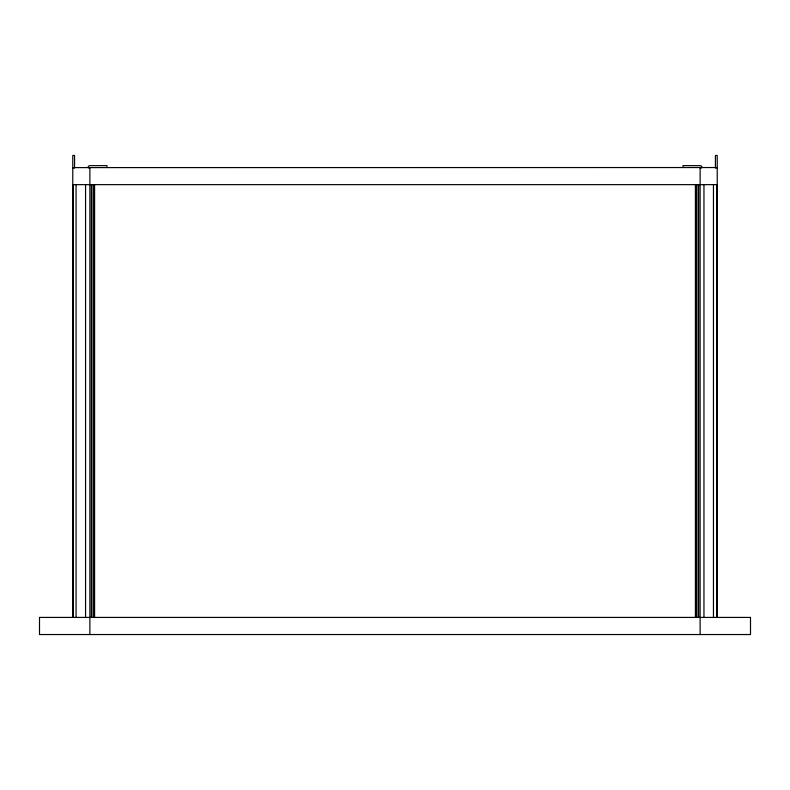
<?xml version="1.0" encoding="UTF-8"?>
<svg xmlns="http://www.w3.org/2000/svg" width="790" height="790" viewBox="0 0 790 790"><rect width="100%" height="100%" fill="white"/><g stroke="black" fill="none" stroke-linecap="round" stroke-linejoin="round"><path stroke-width="1.19" d="M72.769 167.599L717.231 167.539M72.769 167.766L74.566 167.668M88.075 167.638L89.882 167.638M700.118 167.638L701.925 167.638M715.434 167.766L717.231 167.668M89.882 167.796L88.075 167.539A1.837 1.837 0 0 1 89.882 165.633L106.986 165.633L106.986 167.539M700.118 167.796L701.925 167.539A1.837 1.837 0 0 0 700.118 165.633L683.014 165.633L683.014 167.539M72.769 184.643L717.231 184.643M717.231 617.425L717.231 155.462L715.434 155.462L715.434 167.895M717.103 184.643L717.103 617.425M716.945 184.643L716.945 617.425M713.459 184.643L713.459 617.425M703.959 184.643L703.959 617.425M700.118 167.431L700.118 634.538M698.637 184.643L698.637 617.425M698.271 184.643L698.261 617.425M696.622 184.643L696.622 617.425M695.407 184.643L695.407 617.425M94.593 184.643L94.593 617.425M93.378 184.643L93.378 617.425M91.739 184.643L91.729 617.425M91.364 184.643L91.364 617.425M89.882 167.431L89.882 634.538M85.567 184.643L85.567 617.425M76.067 184.643L76.067 617.425M74.566 167.895L74.566 155.462L72.769 155.462L72.769 617.425M73.055 184.643L73.055 617.425M72.897 184.643L72.897 617.425M750.5 617.425L39.5 617.425L39.5 634.538L750.5 634.538L750.5 617.425"/></g></svg>
